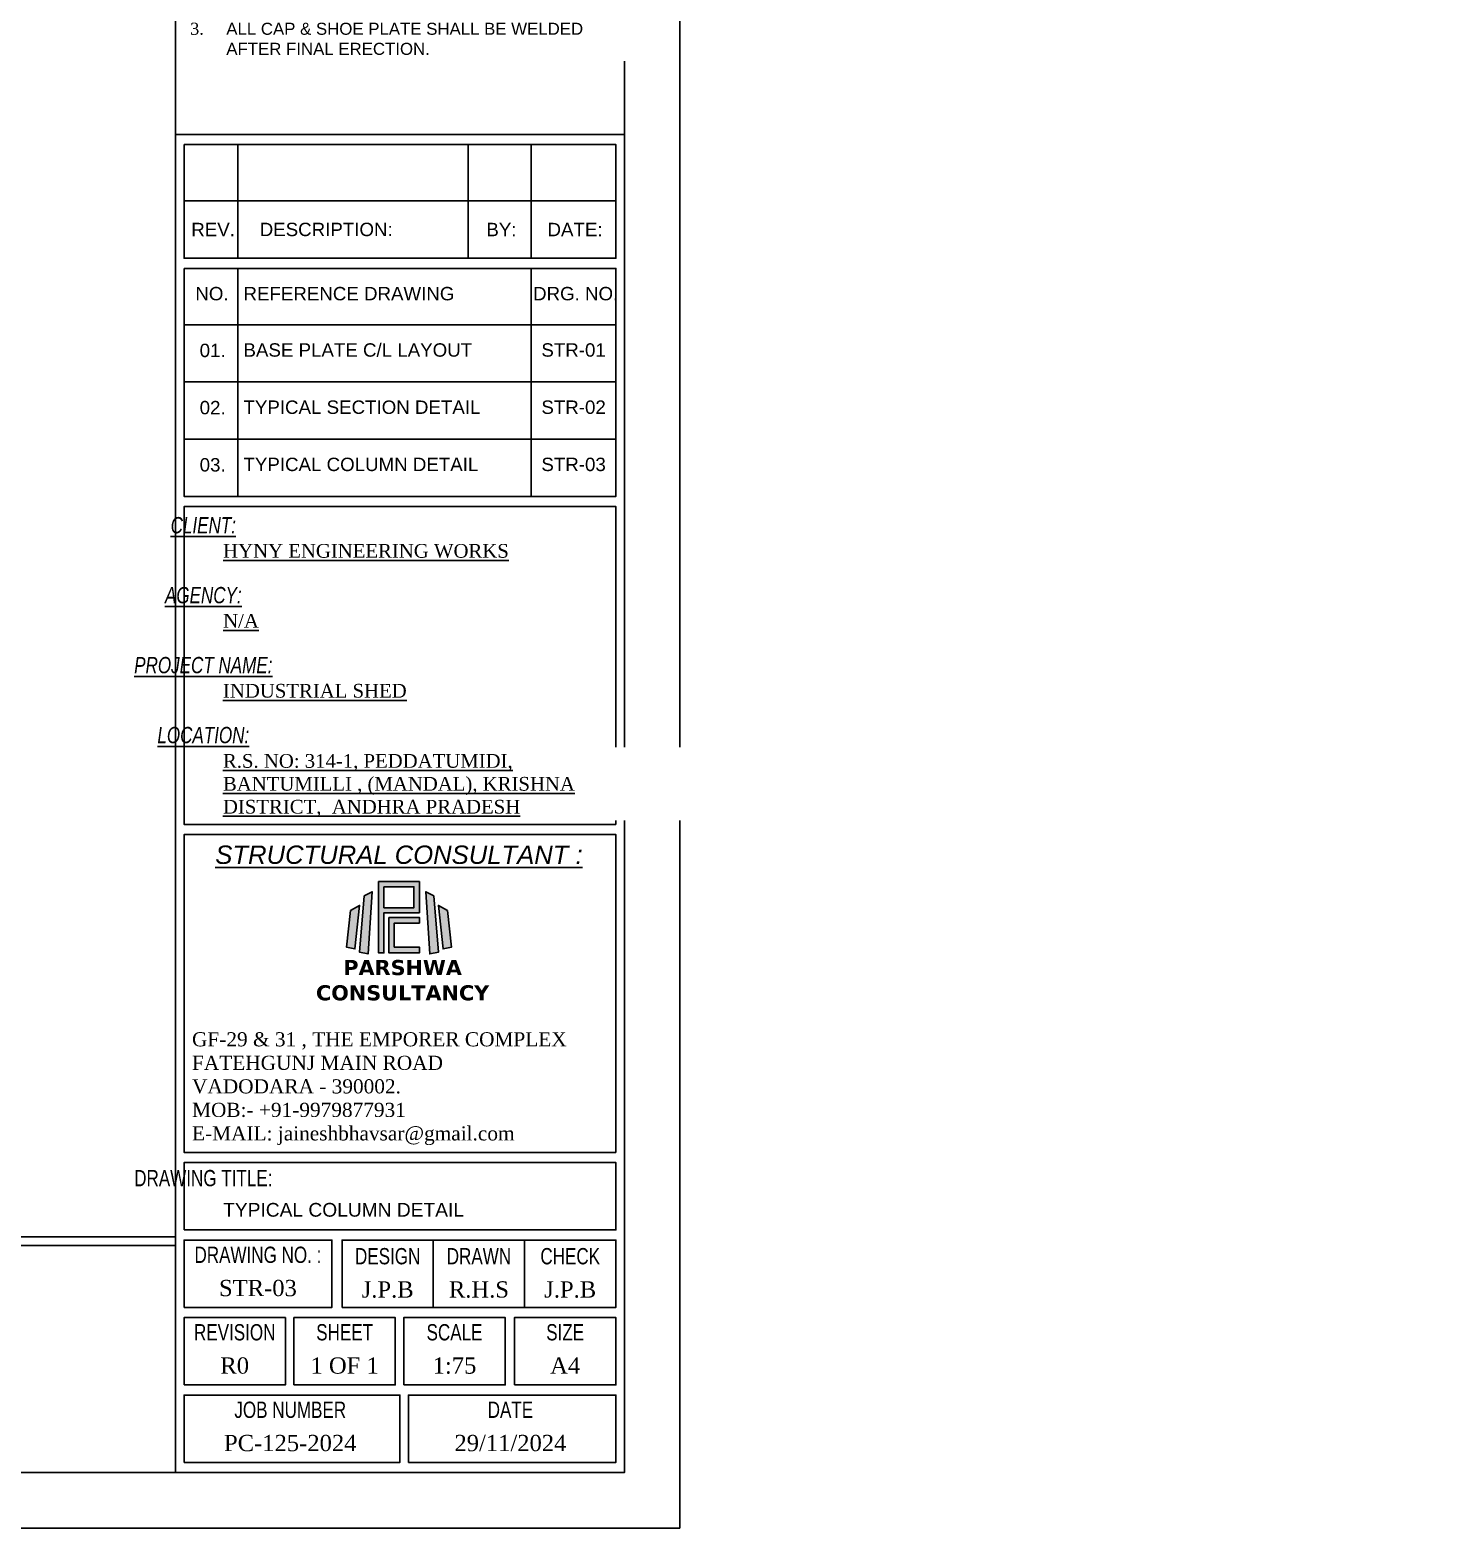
# Model space of a CAD drawing. Header units: millimetres. Extents: x 3470347 to 5996549, y -3470518 to 17149644.
# Drawn here: x 4841331 to 4854833, y 6948529 to 6962836 of the extents above; entities that cross this region are included whole.
import ezdxf

# ---------------------------------------------------------------- set-up
doc = ezdxf.new("R2010")
doc.units = ezdxf.units.MM
doc.header["$MEASUREMENT"] = 0
doc.layers.get('0').update_dxf_attribs({"linetype": 'CONTINUOUS', "lineweight": 25})
doc.layers.add('Grid', color=44, linetype='CONTINUOUS')
doc.layers.add('STR TEX', color=4, linetype='CONTINUOUS')
doc.layers.add('SHEET', color=7, linetype='CONTINUOUS', lineweight=15)
doc.styles.add('Aerial', font='times.ttf')
doc.styles.add('JAINIL', font='times.ttf')
doc.styles.get("Standard").update_dxf_attribs({"font": ''})
doc.styles.add('TEXT3', font='geniso.shx')
doc.styles.add('TEXT3 0.75NA', font='geniso.shx', dxfattribs={"width": 0.75})
doc.styles.get('Standard').set_extended_font_data('AR CENA')

# ---------------------------------------------------------------- blocks, each defined once
blk = doc.blocks.new('Q')
at = {"linetype": 'Continuous', "ltscale": 0.5}
h = blk.add_hatch(color=10, dxfattribs=at)
h.dxf.hatch_style = 1
h.paths.add_polyline_path([(7.87, 17.31), (7.27, 9.83), (8.41, 9.62), (8.96, 17.82)])
h.paths.add_polyline_path([(17.1, 17.31), (17.7, 9.83), (16.56, 9.62), (16.01, 17.82)])
h = blk.add_hatch(color=152, dxfattribs=at)
h.dxf.hatch_style = 1
h.paths.add_polyline_path([(9.79, 19.18), (9.79, 9.76), (10.5, 9.76), (10.5, 15.05), (15.19, 15.05), (15.19, 19.18)])
h.paths.add_polyline_path([(10.5, 18.5), (10.5, 15.72), (14.45, 15.72), (14.45, 18.5)], flags=16)
h = blk.add_hatch(color=152, dxfattribs=at)
h.dxf.hatch_style = 1
h.paths.add_polyline_path([(6.07, 15.37), (5.53, 10.52), (6.67, 10.29), (7.27, 16.02)])
h.paths.add_polyline_path([(18.9, 15.37), (19.44, 10.52), (18.3, 10.29), (17.7, 16.02)])
h = blk.add_hatch(color=152, dxfattribs=at)
h.dxf.hatch_style = 1
h.paths.add_polyline_path([(11.15, 14.43), (11.15, 9.76), (15.19, 9.76), (15.19, 10.52), (11.87, 10.52), (11.87, 13.69), (15.19, 13.69), (15.19, 14.43)])
at = {"color": 10, "linetype": 'Continuous'}
for points in [[(7.87, 17.31), (7.27, 9.83), (8.41, 9.62), (8.96, 17.82), (7.87, 17.31)], [(17.1, 17.31), (17.7, 9.83), (16.56, 9.62), (16.01, 17.82), (17.1, 17.31)]]:
    blk.add_lwpolyline(points, dxfattribs=at)
at = {"color": 152, "linetype": 'Continuous'}
for points in [[(9.79, 19.18), (9.79, 9.76), (10.5, 9.76), (10.5, 15.05), (15.19, 15.05), (15.19, 19.18), (9.79, 19.18)], [(10.5, 18.5), (10.5, 15.72), (14.45, 15.72), (14.45, 18.5), (10.5, 18.5)], [(6.07, 15.37), (5.53, 10.52), (6.67, 10.29), (7.27, 16.02), (6.07, 15.37)], [(18.9, 15.37), (19.44, 10.52), (18.3, 10.29), (17.7, 16.02), (18.9, 15.37)], [(11.15, 14.43), (11.15, 9.76), (15.19, 9.76), (15.19, 10.52), (11.87, 10.52), (11.87, 13.69), (15.19, 13.69), (15.19, 14.43), (11.15, 14.43)]]:
    blk.add_lwpolyline(points, dxfattribs=at)
at = {"linetype": 'Continuous', "insert": (1.32, 8.82), "char_height": 2, "attachment_point": 1}
blk.add_mtext_dynamic_manual_height_columns('\\pxqc;{\\fVerdana|b1|i0|c0|p34;\\C152;PARSHWA\\PCONSULTANCY }', width=23.282, gutter_width=1, heights=[6.3], dxfattribs=at)

msp = doc.modelspace()

# ---------------------------------------------------------------- linework, layer by layer
at = {"lineweight": 25}
for p, q in [((4843316.01, 6961741.21, 0), (4843316.01, 6960656.65, 0)), ((4845518.59, 6961741.21, 0), (4845518.59, 6960656.65, 0)), ((4846120.98, 6961741.21, 0), (4846120.98, 6960656.65, 0)), ((4842803.19, 6961202.99, 0), (4846929.14, 6961202.99, 0)), ((4843316.01, 6960559.11, 0), (4843316.01, 6958381.86, 0)), ((4846120.98, 6960559.11, 0), (4846120.98, 6958381.86, 0)), ((4842803.19, 6960020.88, 0), (4846929.14, 6960020.88, 0)), ((4842803.19, 6959474.54, 0), (4846929.14, 6959474.54, 0)), ((4842803.19, 6958928.2, 0), (4846929.14, 6958928.2, 0)), ((4828412.27, 6951310.01, 0), (4842721.85, 6951310.01, 0)), ((4845185.09, 6951278.86, 0), (4845185.09, 6950636.26, 0)), ((4846057.11, 6951278.86, 0), (4846057.11, 6950636.26, 0)), ((4828412.27, 6951225.8, 0), (4842721.85, 6951225.8, 0))]:
    msp.add_line(p, q, dxfattribs=at)
at = {"lineweight": 25, "elevation": 0}
for points in [[(4842803.19, 6960559.11), (4846929.14, 6960559.11), (4846929.14, 6958381.86), (4842803.19, 6958381.86)], [(4842803.19, 6951376.41), (4846929.14, 6951376.41), (4846929.14, 6952019), (4842803.19, 6952019)], [(4842803.19, 6950636.26), (4844215.52, 6950636.26), (4844215.52, 6951278.86), (4842803.19, 6951278.86)], [(4844313.07, 6950636.26), (4846929.14, 6950636.26), (4846929.14, 6951278.86), (4844313.07, 6951278.86)], [(4842803.19, 6949896.12), (4843771.92, 6949896.12), (4843771.92, 6950538.72), (4842803.19, 6950538.72)], [(4843853.27, 6949896.12), (4844821.99, 6949896.12), (4844821.99, 6950538.72), (4843853.27, 6950538.72)], [(4844903.34, 6949896.12), (4845872.07, 6949896.12), (4845872.07, 6950538.72), (4844903.34, 6950538.72)], [(4845960.41, 6949896.12), (4846929.14, 6949896.12), (4846929.14, 6950538.72), (4845960.41, 6950538.72)], [(4842803.19, 6949155.98), (4844866.17, 6949155.98), (4844866.17, 6949798.58), (4842803.19, 6949798.58)], [(4844947.51, 6949155.98), (4846929.14, 6949155.98), (4846929.14, 6949798.58), (4844947.51, 6949798.58)]]:
    msp.add_lwpolyline(points, close=True, dxfattribs=at)

# ---------------------------------------------------------------- texts
at = {"lineweight": 25, "attachment_point": 1, "style": 'TEXT3', "bg_fill": 2}
for s, insert, char_height, width in [('{\\ftimes new roman|b0|i0|c0|p0;\\LSEGREGATION PLANT SHED, JUNAGADH.}', (4778790.95, 6962140.22, 0), 234.2503, 64011.7273), ('{\\ftimes new roman|b0|i0|c0|p0;\\LR.S. NO: 314-1, PEDDATUMIDI,\\PBANTUMILLI , (MANDAL), KRISHNA\\PDISTRICT,  ANDHRA PRADESH}', (4822314.96, 6955334.59, 0), 117.1252, 32005.8636)]:
    msp.add_mtext(s, dxfattribs=dict(at, insert=insert, char_height=char_height, width=width))
at = {"lineweight": 25, "char_height": 155.4366, "attachment_point": 2}
for s, insert, style in [('\\pxql;{\\farial|b0|i1|c0|p0;\\L\\C1;CLIENT:}', (4842987.57, 6958184.43, 0), 'TEXT3 0.75NA'), ('\\pxql;{\\farial|b0|i1|c0|p0;\\L\\C1;AGENCY:}', (4842987.57, 6957516.38, 0), 'TEXT3 0.75NA'), ('\\pxql;{\\farial|b0|i1|c0|p0;\\L\\C1;PROJECT NAME:}', (4842987.57, 6956848.33, 0), 'TEXT3 0.75NA'), ('\\pxql;{\\farial|b0|i1|c0|p0;\\L\\C1;LOCATION:}', (4842987.57, 6956180.28, 0), 'TEXT3 0.75NA'), ('\\pxql;{\\farial|b0|i0|c0|p0;\\C1;DRAWING TITLE:}', (4842987.57, 6951948.68, 0), 'TEXT3 0.75NA'), ('\\pxqc;{\\farial|b0|i0|c0|p0;\\C1;DRAWING NO. :}', (4843509.36, 6951216.44, 0), 'TEXT3 0.75NA'), ('\\pxqc;{\\farial|b0|i0|c0|p0;\\C1;DESIGN}', (4844749.08, 6951202.96, 0), 'TEXT3 0.75NA'), ('\\pxqc;{\\farial|b0|i0|c0|p0;\\C1;DRAWN}', (4845621.1, 6951202.96, 0), 'TEXT3 0.75NA'), ('\\pxqc;{\\farial|b0|i0|c0|p0;\\C1;CHECK}', (4846493.13, 6951202.96, 0), 'TEXT3 0.75NA'), ('\\pxqc;{\\C22;STR-03}', (4843509.36, 6950898.89, 0), 'JAINIL'), ('\\pxqc;{\\C22;J.P.B}', (4844749.08, 6950885.41, 0), 'JAINIL'), ('\\pxqc;{\\C22;R.H\\fTimes New Roman|b0|i0|c0|p18;.\\fTimes New Roman|b0|i0|c0|p18;S}', (4845621.1, 6950885.41, 0), 'JAINIL'), ('\\pxqc;{\\C22;J.P.B}', (4846493.13, 6950885.41, 0), 'JAINIL'), ('\\pxqc;{\\farial|b0|i0|c0|p0;\\C1;REVISION}', (4843287.56, 6950476.3, 0), 'TEXT3 0.75NA'), ('\\pxqc;{\\farial|b0|i0|c0|p0;\\C1;SHEET}', (4844337.63, 6950476.3, 0), 'TEXT3 0.75NA'), ('\\pxqc;{\\farial|b0|i0|c0|p0;\\C1;SCALE}', (4845387.7, 6950476.3, 0), 'TEXT3 0.75NA'), ('\\pxqc;{\\farial|b0|i0|c0|p0;\\C1;SIZE}', (4846444.77, 6950476.3, 0), 'TEXT3 0.75NA'), ('\\pxqc;{\\C22;R0}', (4843287.56, 6950158.74, 0), 'JAINIL'), ('\\pxqc;{\\C22;1 OF 1}', (4844337.63, 6950158.74, 0), 'JAINIL'), ('\\pxqc;{\\C22;1:75}', (4845387.7, 6950158.74, 0), 'JAINIL'), ('\\pxqc;{\\C22;A4}', (4846444.77, 6950158.74, 0), 'JAINIL'), ('\\pxqc;{\\farial|b0|i0|c0|p0;\\C1;JOB NUMBER}', (4843818.2, 6949736.16, 0), 'TEXT3 0.75NA'), ('\\pxqc;{\\farial|b0|i0|c0|p0;\\C1;DATE}', (4845921.84, 6949736.16, 0), 'TEXT3 0.75NA'), ('\\pxqc;{\\C22;PC-125-2024}', (4843818.2, 6949418.6, 0), 'JAINIL'), ('\\pxqc;{\\C22;29/11/2024}', (4845921.84, 6949418.6, 0), 'JAINIL')]:
    msp.add_mtext(s, dxfattribs=dict(at, insert=insert, style=style))
at = {"lineweight": 25, "attachment_point": 1, "style": 'TEXT3'}
for s, insert, char_height, width in [('{\\ftimes new roman|b0|i0|c0|p0;\\LHYNY ENGINEERING WORKS}', (4843177.03, 6957927.03, 0), 131.1802, 35846.5673), ('{\\ftimes new roman|b0|i0|c0|p0;\\LN/A}', (4843177.03, 6957258.99, 0), 131.1802, 35846.5673), ('{\\ftimes new roman|b0|i0|c0|p0;\\LINDUSTRIAL SHED}', (4843175.25, 6956590.85, 0), 131.1802, 35846.5673), ('{\\ftimes new roman|b0|i0|c0|p0;GF-29 & 31 , THE EMPORER COMPLEX\\PFATEHGUNJ MAIN ROAD\\PVADODARA - 390002.\\PMOB:- +91-9979877931\\PE-MAIL: jaineshbhavsar@gmail.com}', (4842879.73, 6953264.18, 0), 134.7737, 36828.5356), ('\\pxql;{\\farial|b0|i0|c0|p0;\\C22;TYPICAL COLUMN DETAIL}', (4843177.03, 6951633.8, 0), 131.1802, 2471.8474)]:
    msp.add_mtext(s, dxfattribs=dict(at, insert=insert, char_height=char_height, width=width))
at = {"layer": 'STR TEX', "color": 6, "lineweight": 25, "char_height": 127.9182, "attachment_point": 4, "style": 'JAINIL'}
for s, insert in [('\\pxql;{\\farial|b0|i0|c0|p0;\\C31;REV.}', (4842872.7, 6960930.39, 0)), ('\\pxql;{\\farial|b0|i0|c0|p0;\\C31;DESCRIPTION:}', (4843526.24, 6960930.39, 0)), ('\\pxql;{\\farial|b0|i0|c0|p0;\\C31;BY:}', (4845692.18, 6960930.39, 0)), ('\\pxql;{\\farial|b0|i0|c0|p0;\\C31;DATE:}', (4846276.03, 6960930.39, 0)), ('\\pxql;{\\farial|b0|i0|c0|p0;\\C31;NO.}', (4842911.44, 6960317.32, 0)), ('\\pxql;{\\farial|b0|i0|c0|p0;\\C31;REFERENCE DRAWING}', (4843371.25, 6960317.32, 0)), ('\\pxql;{\\farial|b0|i0|c0|p0;\\C31;DRG. NO.}', (4846138.1, 6960317.32, 0)), ('\\pxql;{\\farial|b0|i0|c0|p0;\\C22;01.}', (4842952.61, 6959775.04, 0)), ('\\pxql;{\\farial|b0|i0|c0|p0;\\C22;BASE PLATE C/L LAYOUT}', (4843371.25, 6959779.1, 0)), ('\\pxql;{\\farial|b0|i0|c0|p0;\\C22;STR-01}', (4846217.48, 6959779.1, 0)), ('\\pxql;{\\farial|b0|i0|c0|p0;\\C22;02.}', (4842952.61, 6959228.7, 0)), ('\\pxql;{\\farial|b0|i0|c0|p0;\\C22;TYPICAL SECTION DETAIL}', (4843371.25, 6959232.76, 0)), ('\\pxql;{\\farial|b0|i0|c0|p0;\\C22;STR-02}', (4846217.48, 6959232.76, 0)), ('\\pxql;{\\farial|b0|i0|c0|p0;\\C22;03.}', (4842952.61, 6958682.36, 0)), ('\\pxql;{\\farial|b0|i0|c0|p0;\\C22;TYPICAL COLUMN DETAIL}', (4843371.25, 6958686.42, 0)), ('\\pxql;{\\farial|b0|i0|c0|p0;\\C22;STR-03}', (4846217.48, 6958686.42, 0))]:
    msp.add_mtext(s, dxfattribs=dict(at, insert=insert))

# ---------------------------------------------------------------- next in the draw order: linework, layer by layer
at = {"color": 192, "lineweight": 25, "elevation": 0}
msp.add_lwpolyline([(4827883.77, 6976326.99), (4827883.77, 6948528.95), (4847538.97, 6948528.95), (4847538.97, 6976326.99)], close=True, dxfattribs=at)
at = {"lineweight": 25, "elevation": 0}
for points in [[(4847010.48, 6961838.76), (4842721.85, 6961838.76), (4842721.85, 6975797.5), (4847010.48, 6975797.5)], [(4842721.85, 6961838.76), (4847010.48, 6961838.76), (4847010.48, 6949058.44), (4842721.85, 6949058.44)], [(4842803.19, 6961741.21), (4846929.14, 6961741.21), (4846929.14, 6960656.65), (4842803.19, 6960656.65)], [(4846929.14, 6955249.2), (4842803.19, 6955249.2), (4842803.19, 6958284.31), (4846929.14, 6958284.31)], [(4846929.14, 6952116.55), (4842803.19, 6952116.55), (4842803.19, 6955151.66), (4846929.14, 6955151.66)]]:
    msp.add_lwpolyline(points, close=True, dxfattribs=at)
at = {"layer": 'SHEET', "color": 220, "lineweight": 25, "elevation": 0}
msp.add_lwpolyline([(4828412.27, 6975797.5), (4828412.27, 6949058.44), (4847010.48, 6949058.44), (4847010.48, 6975797.5)], close=True, dxfattribs=at)

# ---------------------------------------------------------------- next in the draw order: block references
at = {"lineweight": 25, "xscale": 72.32775154397807, "yscale": 72.32775154397807, "zscale": 72.32775154397807}
msp.add_blockref('Q', (4843954.05, 6953316.31, 0), dxfattribs=at)

# ---------------------------------------------------------------- next in the draw order: texts
at = {"lineweight": 25, "insert": (4844857.08, 6955047.2, 0), "char_height": 175.2974, "attachment_point": 2, "style": 'TEXT3 0.75NA'}
msp.add_mtext('\\pxqc;{\\farial|b0|i1|c0|p0;\\L\\W1;\\C1;STRUCTURAL CONSULTANT : }', dxfattribs=at)

# ---------------------------------------------------------------- next in the draw order: texts
at = {"lineweight": 25, "insert": (4843175.06, 6955920.92, 0), "char_height": 131.1802, "width": 35846.5673, "attachment_point": 1, "style": 'TEXT3', "bg_fill": 2}
msp.add_mtext('{\\ftimes new roman|b0|i0|c0|p0;\\LR.S. NO: 314-1, PEDDATUMIDI,\\PBANTUMILLI , (MANDAL), KRISHNA\\PDISTRICT,  ANDHRA PRADESH}', dxfattribs=at)
at = {"layer": 'Grid', "color": 7, "lineweight": 25, "insert": (4842862.06, 6975672.95, 0), "char_height": 114.9732, "attachment_point": 1, "style": 'Aerial', "bg_fill": 2}
msp.add_mtext_dynamic_manual_height_columns('{\\H1.035928x;\\L\\C71;IMPORTANT NOTES:-\\P\\H1.245572x;\\C4;GENERAL:-}\\P\\pxi-3,l3,t3;1.^ITHIS DRAWING IS TO BE READ IN CONJUNCTION WITH THE ARCHITECTURAL DRAWINGS AND OTHER INFRASTRUCTURAL ENGINEERING DRAWING.\\P2.^IALL DIMENSIONS AND LEVELS SHALL BE CHECKED & CO-RELATED WITH ARCHITECTURAL / INFRASTRUCTURAL ENGINEERING DRAWINGS.\\P3.^I{\\C0;THIS SET OF DRAWINGS IS THE PROPERTY OF PARSHWA CONSULTANCY NOT TO BE USED OR COPIED WITHOUT HIS PRIOR PERMISSION.\\P4.^ICONTRACTOR SHALL BE FULLY RESPONSIBLE FOR ALL TEMPORARY WORKS INCLUDING PLANKING AND STRUTTING OF TRENCHES AND PLANKING AND SHORING OF WALLS AND BUILDINGS ADJACENT TO ANY EXCAVATIONS.\\P5.^ISTRUCTURAL ENGINEER IS NOT RESPONSIBLE FOR QUALITY & QUANTITY  OF MATERIAL MISUNDERSTANDING OF DRAWINGS ,CURING, SCAFFOLDING, WELDING, FABRICATION AND QUALITY  AND SUPERVISION OF WORK.}\\P6.^IIF THERE IS ANY DISCREPANCY, BETWEEN THIS AND ARCHITECTURAL / INFRASTRUCTURAL DRAWINGS,SHALL BE BROUGHT TO US IMMEDIATELY PRIOR TO \\A1;EXECUTION OF WORK.\\P7.^IUNLESS OTHERWISE STATED, ALL DIMENSIONS ARE IN MILLIMETERS AND ALL LEVELS ARE IN METERS.\\P8.^IONLY WRITTEN DIMENSIONS ARE TO BE FOLLOWED INSTEAD OF SCALED DIMENSIONS.\\P9.^I\\A0;\\C0;THE CLIENT WILL BE FULLY RESPONSIBLE FOR CONSTRUCTION, SUPERVISION AND SHALL ENGAGE FULL TIME TECHNICALLY QUALIFIED ENGINEER ON SITE.\\P\\A1;\\C7;10.^I\\A0;\\fArial|b0|i0|c0|p34;ALL THE STRUCTURES AFTER FABRICATION SHALL BE CONTROL ASSEMBLED IN SHOP TO MATCH THE  MATCHING DIMENSIONS AND CONNECTIONS OF DIFFERENT ERECTION MARKS BEFORE DISPATCH TO SITE.\\P\\A1;\\fTimes New Roman|b0|i0|c0|p18;11.^I\\A0;\\fArial|b0|i0|c0|p34;ALL CONNECTIONS ARE 8mm CONTINUOUS FILLET WELDS UNLESS OTHERWISE SPECIFIED.\\P\\A1;\\fTimes New Roman|b0|i0|c0|p18;12.^I\\A0;\\fArial|b0|i0|c0|p34;ALL STRUCTURAL STEEL ROLLED SECTION AND PLATES SHALL CONFORM TO I.S. 2062-1984.\\P\\A1;\\fTimes New Roman|b0|i0|c0|p18;13.^I\\A0;\\fArial|b0|i0|c0|p34;ALL WELDING SHALL CONFORM TO I.S. 816-1969.\\P14.^IALL ELECTRODES SHALL CONFORM TO I.S. 814(PART-1)1974.\\P15.^IWELDING SYMBOLS ARE AS PER I.S. 813-1961, WHERE USED.\\P16.^IALL M.S. BLACK BOLTS AND NUTS SHALL CONFORM TO I.S. 1963 (PART-1 TO 3)-1967.\\P\\A1;\\fTimes New Roman|b0|i0|c0|p18;17.^I\\A0;\\fArial|b0|i0|c0|p34;ALL WASHES SHALL CONFORM TO I.S. 5369-1975 I.S. 5370 -1969, I.S. 5374-1975.\\P18.^IPAINTING: ALL STRUCTURE AFTER FABRICATION SHALL BE PAINTED AS PER RESPECTIVE SPECIFICATIONS.\\P\\pi0,l0,tz;\\A1;\\fTimes New Roman|b0|i0|c0|p18;\\H1.290323x;\\L\\C4;FABRICATION :-\\P\\pi-3,l3,t3;\\fArial|b0|i0|c0|p34;\\H0.775x;\\l\\C7;1.^I\\A0;ALL STRUCTURAL STEEL OF FOR FABRICATION WORK SHALL BE OF Fe250 GRADE.\\P2.^IALL PIPES SHALL HAVE MINIMUM YIELD STRENGTH OF 250 N/Sq.mm.\\P\\fTimes New Roman|b0|i0|c0|p18;3.^I\\fArial|b0|i0|c0|p34;ALL CAP & SHOE PLATE SHALL BE WELDED AFTER FINAL ERECTION.', width=4145.868, gutter_width=411.57, heights=[38057.4], dxfattribs=at)

doc.saveas('drawing.dxf')
